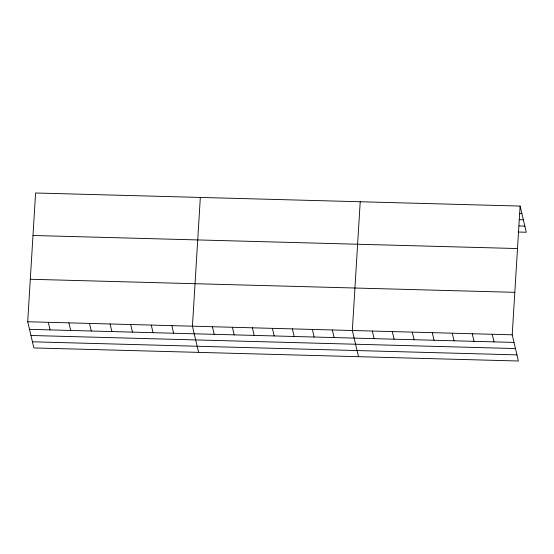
<?xml version="1.0" encoding="UTF-8"?>
<svg xmlns="http://www.w3.org/2000/svg" width="554" height="554" viewBox="0 0 554 554"><rect width="100%" height="100%" fill="white"/><g stroke="black" fill="none" stroke-linecap="round" stroke-linejoin="round"><path stroke-width="0.83" d="M520.109 206.067L512.215 334.817L518.406 361.007L33.891 347.933L27.7 321.749L35.594 192.993L520.109 206.067L526.3 232.251L517.969 232.022M200.333 197.439L192.432 326.195L198.623 352.379M360.218 201.753L352.323 330.503L358.514 356.693M519.41 213.595L521.903 213.664M519.195 219.682L523.357 219.793M519.022 225.956L524.853 226.115M32.991 235.485L517.505 248.552M30.304 279.264L514.818 292.332M27.7 321.749L512.215 334.817M29.494 329.346L514.008 342.414M30.948 335.482L515.462 348.549M32.437 341.804L516.951 354.872M492.229 334.277L494.023 341.88M472.243 333.743L474.037 341.34M452.258 333.203L454.051 340.8M432.265 332.663L434.066 340.26M412.28 332.123L414.08 339.72M392.294 331.583L394.095 339.18M372.309 331.043L374.109 338.639M332.338 329.969L334.131 337.566M312.352 329.429L314.146 337.026M292.367 328.889L294.16 336.486M272.381 328.349L274.175 335.946M252.395 327.809L254.189 335.405M232.41 327.269L234.203 334.872M212.417 326.735L214.218 334.332M171.844 325.641L173.637 333.238M151.249 325.08L153.049 332.677M130.661 324.526L132.454 332.123M110.066 323.972L111.866 331.569M89.478 323.418L91.272 331.015M68.883 322.864L70.677 330.461M48.295 322.303L50.089 329.9"/></g></svg>
